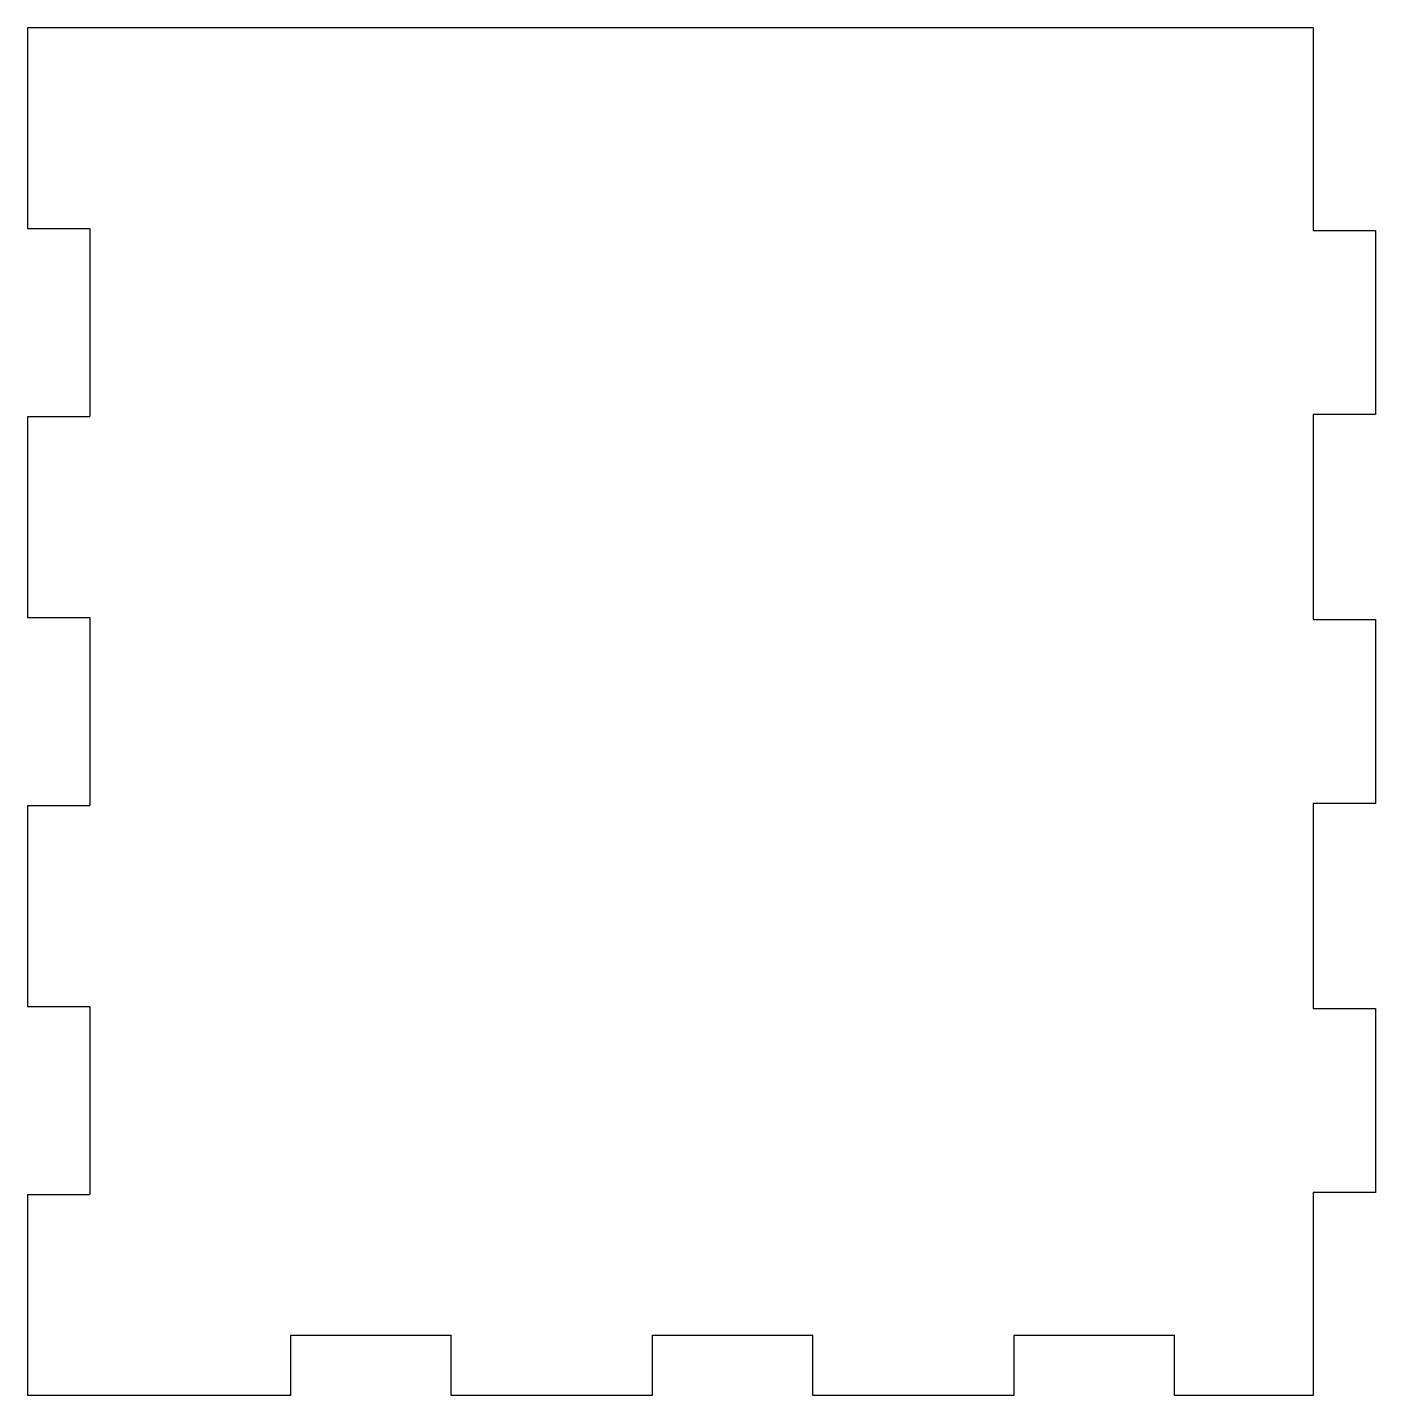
# Model space of a CAD drawing. Header units: millimetres. Extents: x -67 to 0, y -3 to 65.
import ezdxf

# ---------------------------------------------------------------- set-up
doc = ezdxf.new("R2010")
doc.units = ezdxf.units.MM

msp = doc.modelspace()

# ---------------------------------------------------------------- linework, layer by layer
at = {"color": 7, "linetype": 'Continuous', "lineweight": 25}
for p, q in [((-67, 65), (-3.1, 65)), ((-67, 65), (-67, 55)), ((-3.1, 65), (-3.1, 54.9)), ((-67, 55), (-63.9, 55)), ((-63.9, 55), (-63.9, 45.667)), ((-3.1, 54.9), (0, 54.9)), ((0, 54.9), (0, 45.767)), ((-67, 45.667), (-63.9, 45.667)), ((-67, 45.667), (-67, 35.667)), ((-3.1, 45.767), (-3.1, 35.567)), ((0, 45.767), (-3.1, 45.767)), ((-67, 35.667), (-63.9, 35.667)), ((-63.9, 35.667), (-63.9, 26.333)), ((-3.1, 35.567), (0, 35.567)), ((0, 35.567), (0, 26.433)), ((-67, 26.333), (-63.9, 26.333)), ((-67, 26.333), (-67, 16.333)), ((-3.1, 26.433), (-3.1, 16.233)), ((0, 26.433), (-3.1, 26.433)), ((-67, 16.333), (-63.9, 16.333)), ((-63.9, 16.333), (-63.9, 7)), ((-3.1, 16.233), (0, 16.233)), ((0, 16.233), (0, 7.1)), ((-67, 7), (-63.9, 7)), ((-67, 7), (-67, -3)), ((-3.1, 7.1), (-3.1, -3)), ((0, 7.1), (-3.1, 7.1)), ((-53.9, -3), (-53.9, 0)), ((-53.9, 0), (-45.933, 0)), ((-45.933, -3), (-45.933, 0)), ((-35.933, -3), (-35.933, 0)), ((-35.933, 0), (-27.967, 0)), ((-27.967, -3), (-27.967, 0)), ((-17.967, -3), (-17.967, 0)), ((-17.967, 0), (-10, 0)), ((-10, -3), (-10, 0)), ((-53.9, -3), (-67, -3)), ((-35.933, -3), (-45.933, -3)), ((-17.967, -3), (-27.967, -3)), ((-3.1, -3), (-10, -3))]:
    msp.add_line(p, q, dxfattribs=at)

doc.saveas('drawing.dxf')
